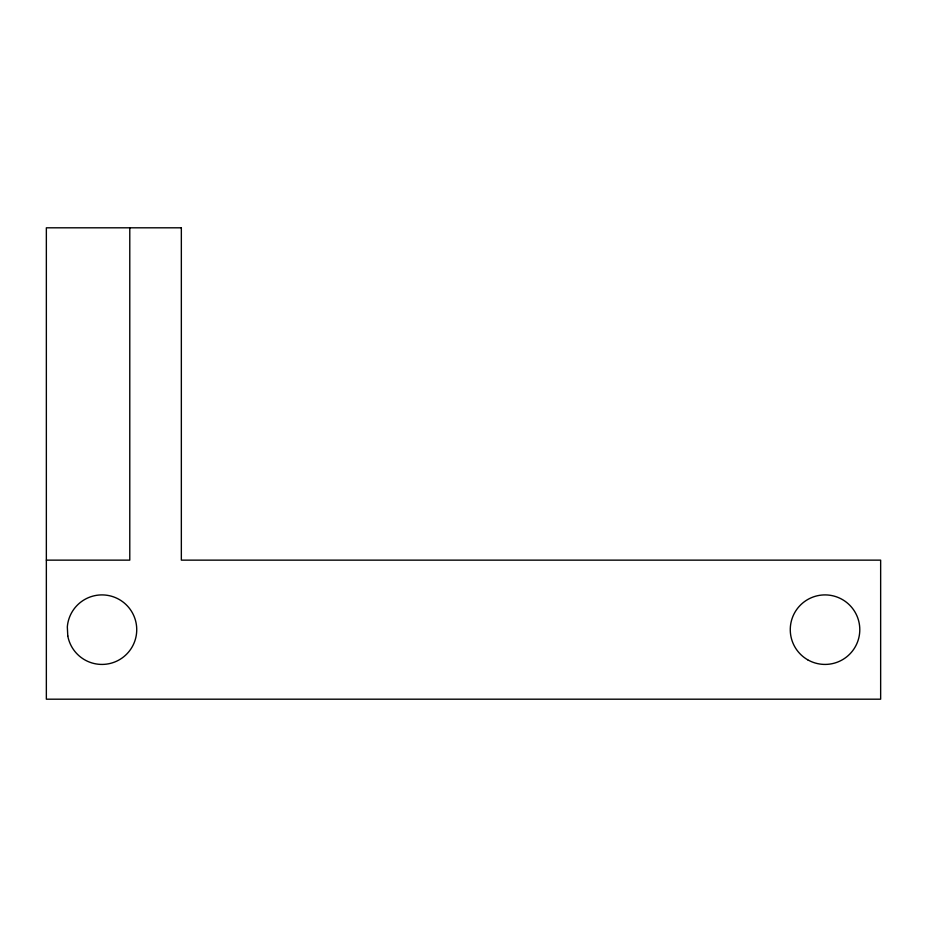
<?xml version="1.0" encoding="UTF-8"?>
<svg xmlns="http://www.w3.org/2000/svg" width="927" height="927" viewBox="0 0 927 927"><rect width="100%" height="100%" fill="white"/><g stroke="black" fill="none" stroke-linecap="round" stroke-linejoin="round"><path stroke-width="1.39" d="M46.35 560.14L129.78 560.14L129.78 227.81M181.344 227.81L46.35 227.81L46.35 699.19L880.65 699.19L880.65 560.14L181.344 560.14L181.344 227.81M67.787 635.957L67.323 626.895A34.762 34.762 0 0 1 119.131 599.433A34.762 34.762 0 0 1 122.121 657.996A34.762 34.762 0 0 1 67.787 635.957M807.649 659.769A34.762 34.762 0 0 0 859.792 629.665A34.762 34.762 0 0 0 807.649 599.56A34.762 34.762 0 0 0 807.649 659.769"/></g></svg>
